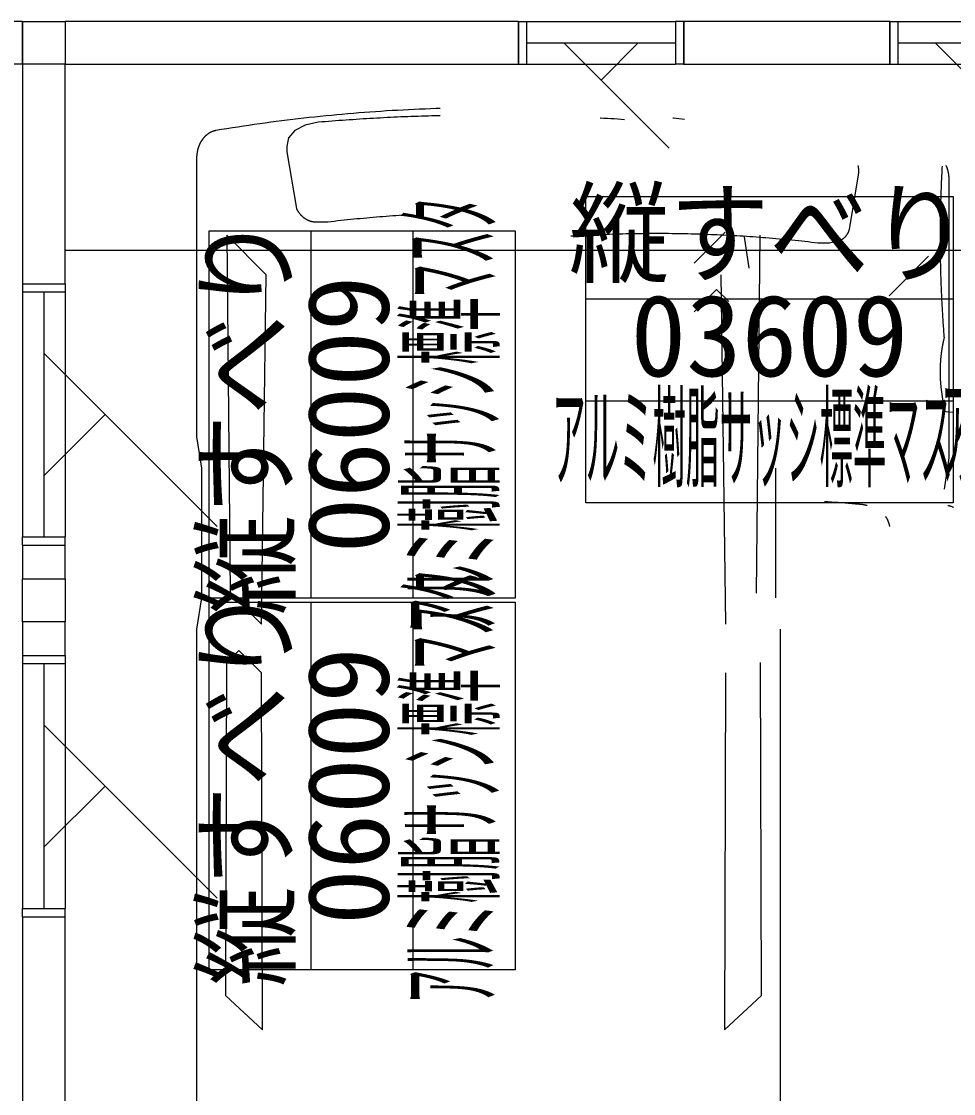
# Model space of a CAD drawing. Header units: millimetres. Extents: x 10 to 410, y 10 to 287.
# Drawn here: x 126.85 to 149.69, y 151.72 to 177.98 of the extents above; entities that cross this region are included whole.
import ezdxf
from ezdxf.enums import TextEntityAlignment as Align
from ezdxf.lldxf.tags import DXFTag

# ---------------------------------------------------------------- set-up
doc = ezdxf.new("R2010")
doc.units = ezdxf.units.MM
doc.layers.add('LAYER6', color=252, linetype='Continuous')
doc.styles.add('ＭＳ ゴシック', font='msgothic.ttc')
tags = doc.linetypes.add('dashed', pattern=[7.5, 6, -1.5]).pattern_tags.tags
tags[6:7] = [DXFTag(74, 4), DXFTag(75, 0), DXFTag(340, '0'), DXFTag(46, 1.0), DXFTag(50, 0.0), DXFTag(44, 0.0), DXFTag(45, 0.0)]
tags[4:5] = [DXFTag(74, 4), DXFTag(75, 0), DXFTag(340, '0'), DXFTag(46, 1.0), DXFTag(50, 0.0), DXFTag(44, 0.0), DXFTag(45, 0.0)]

# ---------------------------------------------------------------- blocks, each defined once
blk = doc.blocks.new('FcPack%d0')
at = {"layer": 'LAYER6', "color": 3, "linetype": 'Continuous', "lineweight": 13}
for p, q in [((-9.49, 29.456), (-9.73, 29.456)), ((-9.49, 29.456), (-9.49, 28.406)), ((-9.49, 28.406), (-9.49, 29.456)), ((-9.49, 29.456), (-8.44, 29.456)), ((-9.49, 29.456), (-9.49, 28.406)), ((-8.44, 29.456), (-8.44, 28.406)), ((2.66, 29.456), (-8.44, 29.456)), ((2.66, 28.406), (2.66, 29.456)), ((11.76, 29.456), (6.709, 29.456)), ((6.71, 28.406), (6.71, 29.456)), ((11.76, 28.406), (11.76, 29.456)), ((-9.49, 28.406), (-9.73, 28.406)), ((-8.44, 28.406), (-9.49, 28.406)), ((-9.49, 28.406), (-9.49, 23.031)), ((-8.44, 23.031), (-8.44, 28.406)), ((-8.44, 28.406), (2.66, 28.406)), ((6.709, 28.406), (11.76, 28.406)), ((-9.49, 23.031), (-8.44, 23.031)), ((-9.49, 16.631), (-9.49, 15.806)), ((-9.49, 16.631), (-8.44, 16.631)), ((-8.44, 15.806), (-8.44, 16.631)), ((-9.49, 14.756), (-9.49, 15.806)), ((-9.49, 15.806), (-8.44, 15.806)), ((-8.44, 15.806), (-8.44, 14.756)), ((-8.44, 14.756), (-9.49, 14.756)), ((-9.49, 14.756), (-9.49, 13.931)), ((-8.44, 13.931), (-8.44, 14.756)), ((-9.49, 13.931), (-8.44, 13.931)), ((-9.49, 7.531), (-9.49, -2.394)), ((-9.49, 7.531), (-8.44, 7.531)), ((-8.44, -2.394), (-8.44, 7.531))]:
    blk.add_line(p, q, dxfattribs=at)
at = {"layer": 'LAYER6', "color": 2, "linetype": 'Continuous', "lineweight": 13}
for p, q in [((2.66, 29.456), (2.86, 29.456)), ((2.66, 29.456), (2.66, 28.406)), ((2.86, 29.456), (2.86, 28.406)), ((6.71, 29.456), (6.51, 29.456)), ((6.51, 29.456), (6.51, 28.406)), ((6.71, 29.456), (6.71, 28.406)), ((11.76, 29.456), (11.96, 29.456)), ((11.76, 29.456), (11.76, 28.406)), ((11.96, 29.456), (11.96, 28.406)), ((2.86, 28.931), (6.51, 28.931)), ((3.772, 28.931), (6.353, 26.35)), ((5.597, 28.931), (4.685, 28.018)), ((11.96, 28.931), (15.61, 28.931)), ((12.872, 28.931), (15.453, 26.35)), ((2.66, 28.406), (2.86, 28.406)), ((6.71, 28.406), (6.51, 28.406)), ((11.76, 28.406), (11.96, 28.406)), ((4.311, 17.666), (4.311, 25.166)), ((4.311, 25.166), (13.311, 25.166)), ((13.311, 25.166), (13.311, 17.666)), ((-4.915, 15.331), (-4.915, 24.331)), ((-4.915, 24.331), (2.585, 24.331)), ((-2.415, 15.331), (-2.415, 24.331)), ((0.085, 15.331), (0.085, 24.331)), ((2.585, 24.331), (2.585, 15.331)), ((-9.49, 23.031), (-9.49, 22.831)), ((-9.49, 23.031), (-8.44, 23.031)), ((-8.44, 23.031), (-8.44, 22.831)), ((-9.49, 22.831), (-8.44, 22.831)), ((-8.965, 22.831), (-8.965, 16.831)), ((4.311, 22.666), (13.311, 22.666)), ((-8.965, 21.331), (-4.723, 17.088)), ((4.311, 20.166), (13.311, 20.166)), ((-8.965, 18.331), (-7.465, 19.831)), ((13.311, 17.666), (4.311, 17.666)), ((-9.49, 16.631), (-9.49, 16.831)), ((-9.49, 16.831), (-8.44, 16.831)), ((-8.44, 16.631), (-8.44, 16.831)), ((-9.49, 16.631), (-8.44, 16.631)), ((2.585, 15.331), (-4.915, 15.331)), ((-4.915, 6.231), (-4.915, 15.231)), ((-4.915, 15.231), (2.585, 15.231)), ((-2.415, 6.231), (-2.415, 15.231)), ((0.085, 6.231), (0.085, 15.231)), ((2.585, 15.231), (2.585, 6.231)), ((-9.49, 13.931), (-9.49, 13.731)), ((-9.49, 13.931), (-8.44, 13.931)), ((-8.44, 13.931), (-8.44, 13.731)), ((-9.49, 13.731), (-8.44, 13.731)), ((-8.965, 13.731), (-8.965, 7.731)), ((-8.965, 12.231), (-4.723, 7.988)), ((-8.965, 9.231), (-7.465, 10.731)), ((-9.49, 7.531), (-9.49, 7.731)), ((-9.49, 7.731), (-8.44, 7.731)), ((-8.44, 7.531), (-8.44, 7.731)), ((-9.49, 7.531), (-8.44, 7.531)), ((2.585, 6.231), (-4.915, 6.231))]:
    blk.add_line(p, q, dxfattribs=at)
at = {"layer": 'LAYER6', "color": 1, "linetype": 'Continuous', "lineweight": 13}
for p, q in [((2.86, 29.456), (6.51, 29.456)), ((11.96, 29.456), (15.61, 29.456)), ((2.86, 28.406), (6.51, 28.406)), ((11.96, 28.406), (15.61, 28.406)), ((0.375, 27.311), (0.24, 27.305)), ((0.51, 27.316), (0.375, 27.311)), ((0.646, 27.32), (0.51, 27.316)), ((0.747, 27.323), (0.646, 27.32)), ((-2.867, 27.054), (-3.001, 27.038)), ((-2.732, 27.07), (-2.867, 27.054)), ((-2.597, 27.085), (-2.732, 27.07)), ((-2.462, 27.1), (-2.597, 27.085)), ((-2.327, 27.115), (-2.462, 27.1)), ((-2.192, 27.129), (-2.327, 27.115)), ((-2.057, 27.143), (-2.192, 27.129)), ((-1.922, 27.156), (-2.057, 27.143)), ((-1.788, 27.169), (-1.922, 27.156)), ((-1.653, 27.181), (-1.788, 27.169)), ((-1.517, 27.193), (-1.653, 27.181)), ((-1.483, 27.045), (-1.567, 27.039)), ((-1.382, 27.204), (-1.517, 27.193)), ((-1.399, 27.05), (-1.483, 27.045)), ((-1.315, 27.056), (-1.399, 27.05)), ((-1.247, 27.215), (-1.382, 27.204)), ((-1.23, 27.061), (-1.315, 27.056)), ((-1.112, 27.225), (-1.247, 27.215)), ((-1.146, 27.067), (-1.23, 27.061)), ((-1.062, 27.072), (-1.146, 27.067)), ((-0.977, 27.235), (-1.112, 27.225)), ((-0.978, 27.077), (-1.062, 27.072)), ((-0.893, 27.082), (-0.978, 27.077)), ((-0.842, 27.245), (-0.977, 27.235)), ((-0.809, 27.086), (-0.893, 27.082)), ((-0.707, 27.254), (-0.842, 27.245)), ((-0.725, 27.091), (-0.809, 27.086)), ((-0.641, 27.096), (-0.725, 27.091)), ((-0.572, 27.263), (-0.707, 27.254)), ((-0.556, 27.1), (-0.641, 27.096)), ((-0.436, 27.271), (-0.572, 27.263)), ((-0.472, 27.104), (-0.556, 27.1)), ((-0.388, 27.108), (-0.472, 27.104)), ((-0.301, 27.279), (-0.436, 27.271)), ((-0.303, 27.112), (-0.388, 27.108)), ((-0.219, 27.116), (-0.303, 27.112)), ((-0.166, 27.286), (-0.301, 27.279)), ((-0.135, 27.119), (-0.219, 27.116)), ((-0.031, 27.293), (-0.166, 27.286)), ((-0.05, 27.123), (-0.135, 27.119)), ((0.034, 27.126), (-0.05, 27.123)), ((0.105, 27.299), (-0.031, 27.293)), ((0.118, 27.129), (0.034, 27.126)), ((0.24, 27.305), (0.105, 27.299)), ((0.202, 27.132), (0.118, 27.129)), ((0.287, 27.135), (0.202, 27.132)), ((0.371, 27.138), (0.287, 27.135)), ((0.455, 27.14), (0.371, 27.138)), ((0.54, 27.143), (0.455, 27.14)), ((0.624, 27.145), (0.54, 27.143)), ((0.708, 27.147), (0.624, 27.145)), ((0.747, 27.148), (0.708, 27.147)), ((4.672, 27.086), (4.663, 27.087)), ((4.757, 27.082), (4.672, 27.086)), ((4.841, 27.077), (4.757, 27.082)), ((4.925, 27.072), (4.841, 27.077)), ((5.009, 27.067), (4.925, 27.072)), ((5.094, 27.061), (5.009, 27.067)), ((5.178, 27.056), (5.094, 27.061)), ((5.262, 27.05), (5.178, 27.056)), ((6.46, 27.085), (6.445, 27.087)), ((6.595, 27.07), (6.46, 27.085)), ((6.73, 27.054), (6.595, 27.07)), ((-4.757, 26.782), (-4.765, 26.78)), ((-4.749, 26.783), (-4.757, 26.782)), ((-4.615, 26.806), (-4.749, 26.783)), ((-4.481, 26.827), (-4.615, 26.806)), ((-4.346, 26.849), (-4.481, 26.827)), ((-4.212, 26.87), (-4.346, 26.849)), ((-4.078, 26.89), (-4.212, 26.87)), ((-3.943, 26.91), (-4.078, 26.89)), ((-3.809, 26.93), (-3.943, 26.91)), ((-3.674, 26.949), (-3.809, 26.93)), ((-3.54, 26.967), (-3.674, 26.949)), ((-3.405, 26.986), (-3.54, 26.967)), ((-3.271, 27.003), (-3.405, 26.986)), ((-3.136, 27.021), (-3.271, 27.003)), ((-3.001, 27.038), (-3.136, 27.021)), ((-2.814, 26.782), (-2.974, 26.603)), ((-2.56, 26.917), (-2.814, 26.782)), ((-2.241, 26.987), (-2.56, 26.917)), ((-2.157, 26.994), (-2.241, 26.987)), ((-2.073, 27.001), (-2.157, 26.994)), ((-1.988, 27.007), (-2.073, 27.001)), ((-1.904, 27.014), (-1.988, 27.007)), ((-1.82, 27.02), (-1.904, 27.014)), ((-1.736, 27.027), (-1.82, 27.02)), ((-1.652, 27.033), (-1.736, 27.027)), ((-1.567, 27.039), (-1.652, 27.033)), ((-5.11, 26.521), (-5.115, 26.513)), ((-5.106, 26.529), (-5.11, 26.521)), ((-5.101, 26.537), (-5.106, 26.529)), ((-5.096, 26.544), (-5.101, 26.537)), ((-5.09, 26.552), (-5.096, 26.544)), ((-5.085, 26.559), (-5.09, 26.552)), ((-5.08, 26.567), (-5.085, 26.559)), ((-5.074, 26.574), (-5.08, 26.567)), ((-5.069, 26.581), (-5.074, 26.574)), ((-5.063, 26.588), (-5.069, 26.581)), ((-5.058, 26.595), (-5.063, 26.588)), ((-5.052, 26.602), (-5.058, 26.595)), ((-5.046, 26.609), (-5.052, 26.602)), ((-5.04, 26.616), (-5.046, 26.609)), ((-5.034, 26.622), (-5.04, 26.616)), ((-5.028, 26.629), (-5.034, 26.622)), ((-5.022, 26.635), (-5.028, 26.629)), ((-5.016, 26.641), (-5.022, 26.635)), ((-5.01, 26.647), (-5.016, 26.641)), ((-5.004, 26.653), (-5.01, 26.647)), ((-4.997, 26.659), (-5.004, 26.653)), ((-4.991, 26.665), (-4.997, 26.659)), ((-4.984, 26.671), (-4.991, 26.665)), ((-4.978, 26.676), (-4.984, 26.671)), ((-4.971, 26.682), (-4.978, 26.676)), ((-4.964, 26.687), (-4.971, 26.682)), ((-4.957, 26.692), (-4.964, 26.687)), ((-4.951, 26.697), (-4.957, 26.692)), ((-4.944, 26.702), (-4.951, 26.697)), ((-4.937, 26.707), (-4.944, 26.702)), ((-4.93, 26.712), (-4.937, 26.707)), ((-4.923, 26.716), (-4.93, 26.712)), ((-4.916, 26.721), (-4.923, 26.716)), ((-4.908, 26.725), (-4.916, 26.721)), ((-4.901, 26.729), (-4.908, 26.725)), ((-4.894, 26.733), (-4.901, 26.729)), ((-4.887, 26.737), (-4.894, 26.733)), ((-4.879, 26.741), (-4.887, 26.737)), ((-4.872, 26.744), (-4.879, 26.741)), ((-4.864, 26.748), (-4.872, 26.744)), ((-4.857, 26.751), (-4.864, 26.748)), ((-4.85, 26.754), (-4.857, 26.751)), ((-4.842, 26.757), (-4.85, 26.754)), ((-4.834, 26.76), (-4.842, 26.757)), ((-4.827, 26.763), (-4.834, 26.76)), ((-4.819, 26.766), (-4.827, 26.763)), ((-4.811, 26.768), (-4.819, 26.766)), ((-4.804, 26.771), (-4.811, 26.768)), ((-4.796, 26.773), (-4.804, 26.771)), ((-4.788, 26.775), (-4.796, 26.773)), ((-4.78, 26.777), (-4.788, 26.775)), ((-4.773, 26.779), (-4.78, 26.777)), ((-4.765, 26.78), (-4.773, 26.779)), ((-2.974, 26.603), (-3.011, 26.403)), ((-5.208, 26.262), (-5.21, 26.253)), ((-5.206, 26.272), (-5.208, 26.262)), ((-5.204, 26.282), (-5.206, 26.272)), ((-5.202, 26.291), (-5.204, 26.282)), ((-5.2, 26.301), (-5.202, 26.291)), ((-5.198, 26.31), (-5.2, 26.301)), ((-5.195, 26.32), (-5.198, 26.31)), ((-5.193, 26.329), (-5.195, 26.32)), ((-5.19, 26.339), (-5.193, 26.329)), ((-5.187, 26.348), (-5.19, 26.339)), ((-5.185, 26.357), (-5.187, 26.348)), ((-5.182, 26.366), (-5.185, 26.357)), ((-5.178, 26.376), (-5.182, 26.366)), ((-5.175, 26.385), (-5.178, 26.376)), ((-5.172, 26.394), (-5.175, 26.385)), ((-5.169, 26.403), (-5.172, 26.394)), ((-5.165, 26.412), (-5.169, 26.403)), ((-5.161, 26.42), (-5.165, 26.412)), ((-5.158, 26.429), (-5.161, 26.42)), ((-5.154, 26.438), (-5.158, 26.429)), ((-5.15, 26.447), (-5.154, 26.438)), ((-5.146, 26.455), (-5.15, 26.447)), ((-5.142, 26.464), (-5.146, 26.455)), ((-5.138, 26.472), (-5.142, 26.464)), ((-5.133, 26.481), (-5.138, 26.472)), ((-5.129, 26.489), (-5.133, 26.481)), ((-5.124, 26.497), (-5.129, 26.489)), ((-5.12, 26.505), (-5.124, 26.497)), ((-5.115, 26.513), (-5.12, 26.505)), ((-3.011, 26.403), (-3.011, 26.266)), ((-3.011, 26.266), (-2.779, 24.874)), ((-5.222, 26.135), (-5.223, 26.125)), ((-5.223, 26.125), (-5.223, 26.115)), ((-5.223, 26.115), (-5.223, 26.105)), ((-5.223, 26.105), (-5.223, 19.284)), ((-5.221, 26.164), (-5.222, 26.154)), ((-5.222, 26.154), (-5.222, 26.144)), ((-5.222, 26.144), (-5.222, 26.135)), ((-5.22, 26.174), (-5.221, 26.164)), ((-5.219, 26.184), (-5.22, 26.174)), ((-5.218, 26.194), (-5.219, 26.184)), ((-5.217, 26.204), (-5.218, 26.194)), ((-5.216, 26.214), (-5.217, 26.204)), ((-5.215, 26.223), (-5.216, 26.214)), ((-5.213, 26.233), (-5.215, 26.223)), ((-5.212, 26.243), (-5.213, 26.233)), ((-5.21, 26.253), (-5.212, 26.243)), ((10.769, 24.359), (11.001, 25.752)), ((10.989, 25.917), (10.987, 25.926)), ((10.991, 25.907), (10.989, 25.917)), ((10.993, 25.898), (10.991, 25.907)), ((10.994, 25.888), (10.993, 25.898)), ((10.995, 25.878), (10.994, 25.888)), ((10.996, 25.869), (10.995, 25.878)), ((10.997, 25.859), (10.996, 25.869)), ((10.998, 25.849), (10.997, 25.859)), ((10.999, 25.84), (10.998, 25.849)), ((11, 25.83), (10.999, 25.84)), ((11, 25.82), (11, 25.83)), ((11.001, 25.81), (11, 25.82)), ((11.001, 25.801), (11.001, 25.81)), ((11.001, 25.791), (11.001, 25.801)), ((11.001, 25.781), (11.001, 25.791)), ((11.001, 25.771), (11.001, 25.781)), ((11.001, 25.762), (11.001, 25.771)), ((11.001, 25.752), (11.001, 25.762)), ((13.033, 25.774), (13.031, 25.727)), ((13.036, 25.82), (13.033, 25.774)), ((13.038, 25.866), (13.036, 25.82)), ((13.041, 25.912), (13.038, 25.866)), ((13.144, 25.923), (13.14, 25.932)), ((13.148, 25.915), (13.144, 25.923)), ((13.151, 25.906), (13.148, 25.915)), ((13.155, 25.897), (13.151, 25.906)), ((13.159, 25.888), (13.155, 25.897)), ((13.162, 25.879), (13.159, 25.888)), ((13.165, 25.87), (13.162, 25.879)), ((13.168, 25.861), (13.165, 25.87)), ((13.172, 25.852), (13.168, 25.861)), ((13.174, 25.843), (13.172, 25.852)), ((13.177, 25.833), (13.174, 25.843)), ((13.18, 25.824), (13.177, 25.833)), ((13.183, 25.815), (13.18, 25.824)), ((13.185, 25.805), (13.183, 25.815)), ((13.188, 25.796), (13.185, 25.805)), ((13.19, 25.786), (13.188, 25.796)), ((13.192, 25.777), (13.19, 25.786)), ((13.194, 25.767), (13.192, 25.777)), ((13.196, 25.758), (13.194, 25.767)), ((13.198, 25.748), (13.196, 25.758)), ((13.2, 25.738), (13.198, 25.748)), ((13.202, 25.728), (13.2, 25.738)), ((13.02, 25.496), (13.018, 25.45)), ((13.022, 25.543), (13.02, 25.496)), ((13.024, 25.589), (13.022, 25.543)), ((13.026, 25.635), (13.024, 25.589)), ((13.028, 25.681), (13.026, 25.635)), ((13.031, 25.727), (13.028, 25.681)), ((13.203, 25.719), (13.202, 25.728)), ((13.205, 25.709), (13.203, 25.719)), ((13.206, 25.699), (13.205, 25.709)), ((13.207, 25.689), (13.206, 25.699)), ((13.208, 25.679), (13.207, 25.689)), ((13.209, 25.67), (13.208, 25.679)), ((13.21, 25.66), (13.209, 25.67)), ((13.211, 25.65), (13.21, 25.66)), ((13.212, 25.64), (13.211, 25.65)), ((13.212, 25.63), (13.212, 25.64)), ((13.212, 25.62), (13.212, 25.63)), ((13.213, 25.61), (13.212, 25.62)), ((13.213, 25.6), (13.213, 25.61)), ((13.213, 25.59), (13.213, 25.6)), ((13.213, 18.77), (13.213, 25.59)), ((13.01, 25.219), (13.008, 25.173)), ((13.011, 25.265), (13.01, 25.219)), ((13.013, 25.312), (13.011, 25.265)), ((13.015, 25.358), (13.013, 25.312)), ((13.016, 25.404), (13.015, 25.358)), ((13.018, 25.45), (13.016, 25.404)), ((13.003, 24.988), (13.001, 24.942)), ((13.004, 25.034), (13.003, 24.988)), ((13.005, 25.08), (13.004, 25.034)), ((13.007, 25.127), (13.005, 25.08)), ((13.008, 25.173), (13.007, 25.127)), ((-2.779, 24.874), (-2.774, 24.866)), ((-2.774, 24.866), (-2.77, 24.857)), ((-2.77, 24.857), (-2.766, 24.849)), ((-2.766, 24.849), (-2.761, 24.841)), ((-2.761, 24.841), (-2.756, 24.834)), ((-2.756, 24.834), (-2.752, 24.826)), ((-2.752, 24.826), (-2.747, 24.818)), ((-2.747, 24.818), (-2.742, 24.81)), ((-2.742, 24.81), (-2.737, 24.803)), ((-2.737, 24.803), (-2.732, 24.795)), ((-2.732, 24.795), (-2.727, 24.788)), ((-2.727, 24.788), (-2.722, 24.781)), ((-2.722, 24.781), (-2.716, 24.773)), ((-2.716, 24.773), (-2.711, 24.766)), ((-2.711, 24.766), (-2.706, 24.759)), ((-2.706, 24.759), (-2.7, 24.752)), ((-2.7, 24.752), (-2.695, 24.746)), ((-2.695, 24.746), (-2.689, 24.739)), ((-2.689, 24.739), (-2.683, 24.732)), ((-2.683, 24.732), (-2.677, 24.726)), ((-2.677, 24.726), (-2.671, 24.719)), ((-2.671, 24.719), (-2.666, 24.713)), ((-2.666, 24.713), (-2.66, 24.707)), ((-2.66, 24.707), (-2.653, 24.7)), ((-2.653, 24.7), (-2.647, 24.694)), ((-2.647, 24.694), (-2.641, 24.689)), ((-2.641, 24.689), (-2.635, 24.683)), ((-2.635, 24.683), (-2.628, 24.677)), ((-0.737, 24.676), (-0.658, 24.682)), ((-0.658, 24.682), (-0.578, 24.688)), ((-0.578, 24.688), (-0.499, 24.694)), ((-0.499, 24.694), (-0.419, 24.7)), ((-0.419, 24.7), (-0.339, 24.706)), ((-0.339, 24.706), (-0.26, 24.711)), ((-0.26, 24.711), (-0.18, 24.716)), ((12.997, 24.71), (12.996, 24.664)), ((12.998, 24.803), (12.997, 24.757)), ((12.997, 24.757), (12.997, 24.71)), ((12.999, 24.849), (12.998, 24.803)), ((13, 24.895), (12.999, 24.849)), ((13.001, 24.942), (13, 24.895)), ((-2.628, 24.677), (-2.622, 24.671)), ((-2.622, 24.671), (-2.616, 24.666)), ((-2.616, 24.666), (-2.609, 24.661)), ((-2.609, 24.661), (-2.602, 24.655)), ((-2.602, 24.655), (-2.596, 24.65)), ((-2.596, 24.65), (-2.589, 24.645)), ((-2.589, 24.645), (-2.582, 24.64)), ((-2.582, 24.64), (-2.576, 24.636)), ((-2.576, 24.636), (-2.569, 24.631)), ((-2.569, 24.631), (-2.562, 24.626)), ((-2.562, 24.626), (-2.555, 24.622)), ((-2.555, 24.622), (-2.548, 24.618)), ((-2.548, 24.618), (-2.541, 24.613)), ((-2.541, 24.613), (-2.534, 24.609)), ((-2.534, 24.609), (-2.526, 24.605)), ((-2.526, 24.605), (-2.519, 24.602)), ((-2.519, 24.602), (-2.512, 24.598)), ((-2.512, 24.598), (-2.505, 24.594)), ((-2.505, 24.594), (-2.497, 24.591)), ((-2.497, 24.591), (-2.49, 24.588)), ((-2.49, 24.588), (-2.483, 24.584)), ((-2.483, 24.584), (-2.475, 24.581)), ((-2.475, 24.581), (-2.468, 24.578)), ((-2.468, 24.578), (-2.46, 24.576)), ((-2.46, 24.576), (-2.453, 24.573)), ((-2.453, 24.573), (-2.445, 24.57)), ((-2.445, 24.57), (-2.438, 24.568)), ((-2.438, 24.568), (-2.43, 24.566)), ((-2.43, 24.566), (-2.423, 24.564)), ((-2.423, 24.564), (-2.415, 24.562)), ((-2.415, 24.562), (-2.407, 24.56)), ((-2.407, 24.56), (-2.4, 24.558)), ((-2.4, 24.558), (-2.392, 24.556)), ((-2.392, 24.556), (-2.384, 24.555)), ((-2.384, 24.555), (-2.376, 24.554)), ((-2.376, 24.554), (-2.369, 24.552)), ((-2.369, 24.552), (-2.361, 24.551)), ((-2.361, 24.551), (-2.353, 24.55)), ((-2.353, 24.55), (-2.345, 24.549)), ((-2.345, 24.549), (-2.338, 24.549)), ((-2.338, 24.549), (-2.33, 24.548)), ((-2.33, 24.548), (-2.322, 24.548)), ((-2.322, 24.548), (-2.314, 24.548)), ((-2.314, 24.548), (-2.306, 24.547)), ((-2.306, 24.547), (-2.299, 24.547)), ((-2.299, 24.547), (-2.291, 24.548)), ((-2.291, 24.548), (-2.009, 24.55)), ((-2.009, 24.55), (-1.93, 24.559)), ((-1.93, 24.559), (-1.85, 24.568)), ((-1.85, 24.568), (-1.771, 24.577)), ((-1.771, 24.577), (-1.691, 24.586)), ((-1.691, 24.586), (-1.612, 24.594)), ((-1.612, 24.594), (-1.533, 24.603)), ((-1.533, 24.603), (-1.453, 24.611)), ((-1.453, 24.611), (-1.374, 24.619)), ((-1.374, 24.619), (-1.294, 24.627)), ((-1.294, 24.627), (-1.215, 24.634)), ((-1.215, 24.634), (-1.135, 24.642)), ((-1.135, 24.642), (-1.056, 24.649)), ((-1.056, 24.649), (-0.976, 24.656)), ((-0.976, 24.656), (-0.897, 24.663)), ((-0.897, 24.663), (-0.817, 24.67)), ((-0.817, 24.67), (-0.737, 24.676)), ((12.994, 24.479), (12.993, 24.433)), ((12.993, 24.433), (12.993, 24.386)), ((12.995, 24.571), (12.994, 24.525)), ((12.994, 24.525), (12.994, 24.479)), ((12.996, 24.664), (12.995, 24.618)), ((12.995, 24.618), (12.995, 24.571)), ((-3.518, 23.254), (-4.484, 24.223)), ((-4.484, 24.223), (-4.398, 15.452)), ((3.947, 24.202), (4.026, 24.206)), ((4.026, 24.206), (4.106, 24.211)), ((4.106, 24.211), (4.185, 24.216)), ((4.185, 24.216), (4.265, 24.22)), ((4.265, 24.22), (4.345, 24.224)), ((4.345, 24.224), (4.424, 24.228)), ((4.424, 24.228), (4.504, 24.232)), ((4.504, 24.232), (4.584, 24.236)), ((4.584, 24.236), (4.663, 24.239)), ((4.663, 24.239), (4.743, 24.242)), ((4.743, 24.242), (4.823, 24.246)), ((4.823, 24.246), (4.903, 24.248)), ((4.903, 24.248), (4.982, 24.251)), ((4.982, 24.251), (5.062, 24.254)), ((5.062, 24.254), (5.142, 24.256)), ((5.142, 24.256), (5.221, 24.258)), ((5.221, 24.258), (5.301, 24.26)), ((5.301, 24.26), (5.381, 24.262)), ((5.381, 24.262), (5.46, 24.263)), ((5.46, 24.263), (5.54, 24.264)), ((5.54, 24.264), (5.62, 24.266)), ((5.62, 24.266), (5.7, 24.266)), ((5.7, 24.266), (5.779, 24.267)), ((5.779, 24.267), (5.859, 24.268)), ((5.859, 24.268), (5.939, 24.268)), ((5.939, 24.268), (6.019, 24.268)), ((6.019, 24.268), (6.098, 24.268)), ((6.098, 24.268), (6.178, 24.268)), ((6.178, 24.268), (6.258, 24.268)), ((6.258, 24.268), (6.337, 24.267)), ((6.337, 24.267), (6.417, 24.266)), ((6.417, 24.266), (6.497, 24.266)), ((6.497, 24.266), (6.577, 24.264)), ((6.577, 24.264), (6.656, 24.263)), ((6.656, 24.263), (6.736, 24.262)), ((6.736, 24.262), (6.816, 24.26)), ((6.816, 24.26), (6.895, 24.258)), ((6.895, 24.258), (6.975, 24.256)), ((6.964, 23.534), (7.725, 24.293)), ((6.975, 24.256), (7.055, 24.254)), ((7.055, 24.254), (7.135, 24.251)), ((7.135, 24.251), (7.214, 24.248)), ((7.214, 24.248), (7.294, 24.246)), ((7.294, 24.246), (7.374, 24.242)), ((7.374, 24.242), (7.453, 24.239)), ((7.453, 24.239), (7.533, 24.236)), ((7.533, 24.236), (7.613, 24.232)), ((7.613, 24.232), (7.692, 24.228)), ((7.692, 24.228), (7.772, 24.224)), ((7.772, 24.224), (7.852, 24.22)), ((7.852, 24.22), (7.931, 24.216)), ((7.931, 24.216), (8.011, 24.211)), ((8.011, 24.211), (8.091, 24.206)), ((8.091, 24.206), (8.17, 24.202)), ((8.17, 24.202), (8.25, 24.196)), ((8.313, 23.417), (8.197, 24.185)), ((8.25, 24.196), (8.329, 24.191)), ((8.329, 24.191), (8.409, 24.186)), ((8.409, 24.186), (8.489, 24.18)), ((8.489, 24.18), (8.568, 24.174)), ((8.498, 15.452), (8.585, 24.223)), ((8.568, 24.174), (8.648, 24.168)), ((8.648, 24.168), (8.727, 24.162)), ((8.727, 24.162), (8.807, 24.155)), ((10.64, 24.155), (10.646, 24.16)), ((10.646, 24.16), (10.653, 24.166)), ((10.653, 24.166), (10.659, 24.172)), ((10.659, 24.172), (10.665, 24.178)), ((10.665, 24.178), (10.671, 24.184)), ((10.671, 24.184), (10.677, 24.191)), ((10.677, 24.191), (10.683, 24.197)), ((10.683, 24.197), (10.688, 24.204)), ((10.688, 24.204), (10.694, 24.211)), ((10.694, 24.211), (10.699, 24.218)), ((10.699, 24.218), (10.705, 24.225)), ((10.705, 24.225), (10.71, 24.233)), ((10.71, 24.233), (10.715, 24.24)), ((10.715, 24.24), (10.719, 24.248)), ((10.719, 24.248), (10.724, 24.256)), ((10.724, 24.256), (10.729, 24.264)), ((10.729, 24.264), (10.733, 24.272)), ((10.733, 24.272), (10.737, 24.28)), ((10.737, 24.28), (10.742, 24.289)), ((10.742, 24.289), (10.745, 24.297)), ((10.745, 24.297), (10.749, 24.306)), ((10.749, 24.306), (10.753, 24.314)), ((10.753, 24.314), (10.756, 24.323)), ((10.756, 24.323), (10.76, 24.332)), ((10.76, 24.332), (10.763, 24.341)), ((10.763, 24.341), (10.766, 24.35)), ((10.766, 24.35), (10.769, 24.359)), ((12.993, 24.386), (12.992, 24.34)), ((12.992, 24.34), (12.992, 24.294)), ((12.992, 24.294), (12.992, 24.248)), ((12.992, 24.248), (12.992, 24.201)), ((12.992, 24.201), (12.992, 24.155)), ((8.807, 24.155), (8.886, 24.148)), ((8.886, 24.148), (8.966, 24.142)), ((8.966, 24.142), (9.046, 24.134)), ((9.046, 24.134), (9.125, 24.127)), ((9.125, 24.127), (9.205, 24.12)), ((9.205, 24.12), (9.284, 24.112)), ((9.284, 24.112), (9.364, 24.104)), ((9.364, 24.104), (9.443, 24.096)), ((9.443, 24.096), (9.522, 24.088)), ((9.522, 24.088), (9.602, 24.08)), ((9.602, 24.08), (9.681, 24.071)), ((9.681, 24.071), (9.761, 24.063)), ((9.761, 24.063), (9.84, 24.054)), ((9.84, 24.054), (9.92, 24.044)), ((9.92, 24.044), (9.999, 24.035)), ((9.999, 24.035), (10.281, 24.033)), ((10.281, 24.033), (10.517, 24.091)), ((10.517, 24.091), (10.525, 24.093)), ((10.525, 24.093), (10.533, 24.096)), ((10.533, 24.096), (10.54, 24.098)), ((10.54, 24.098), (10.548, 24.101)), ((10.548, 24.101), (10.555, 24.104)), ((10.555, 24.104), (10.563, 24.107)), ((10.563, 24.107), (10.57, 24.11)), ((10.57, 24.11), (10.577, 24.114)), ((10.577, 24.114), (10.585, 24.117)), ((10.585, 24.117), (10.592, 24.121)), ((10.592, 24.121), (10.599, 24.125)), ((10.599, 24.125), (10.606, 24.13)), ((10.606, 24.13), (10.613, 24.134)), ((10.613, 24.134), (10.62, 24.139)), ((10.62, 24.139), (10.627, 24.144)), ((10.627, 24.144), (10.633, 24.149)), ((10.633, 24.149), (10.64, 24.155)), ((12.992, 24.155), (12.992, 24.109)), ((12.992, 24.109), (12.992, 24.062)), ((12.992, 24.062), (12.992, 24.016)), ((12.992, 24.016), (12.993, 23.97)), ((12.993, 23.97), (12.993, 23.924)), ((12.993, 23.924), (12.993, 23.877)), ((12.711, 23.709), (11.745, 22.739)), ((12.993, 23.877), (12.994, 23.831)), ((12.994, 23.831), (12.994, 23.785)), ((12.994, 23.785), (12.995, 23.739)), ((12.995, 23.739), (12.996, 23.692)), ((12.996, 23.692), (12.997, 23.646)), ((12.997, 23.646), (12.997, 23.6)), ((12.997, 23.6), (12.998, 23.554)), ((12.998, 23.554), (12.999, 23.507)), ((12.999, 23.507), (13, 23.461)), ((13, 23.461), (13.001, 23.415)), ((13.001, 23.415), (13.002, 23.369)), ((13.002, 23.369), (13.004, 23.322)), ((-3.636, 14.693), (-3.518, 23.254)), ((7.618, 23.254), (7.737, 14.693)), ((13.004, 23.322), (13.005, 23.276)), ((13.005, 23.276), (13.006, 23.23)), ((13.006, 23.23), (13.008, 23.184)), ((13.008, 23.184), (13.009, 23.137)), ((13.009, 23.137), (13.011, 23.091)), ((7.517, 22.892), (6.964, 22.344)), ((7.816, 22.601), (7.517, 22.892)), ((13.011, 23.091), (13.013, 23.045)), ((13.013, 23.045), (13.014, 22.999)), ((13.014, 22.999), (13.016, 22.952)), ((13.016, 22.952), (13.018, 22.906)), ((13.018, 22.906), (13.02, 22.86)), ((13.02, 22.86), (13.022, 22.814)), ((-9.49, 22.831), (-9.49, 16.831)), ((-8.44, 22.831), (-8.44, 16.831)), ((13.022, 22.814), (13.024, 22.768)), ((13.024, 22.768), (13.026, 22.721)), ((13.026, 22.721), (13.028, 22.675)), ((13.028, 22.675), (13.03, 22.629)), ((13.03, 22.629), (13.033, 22.583)), ((13.033, 22.583), (13.035, 22.537)), ((13.035, 22.537), (13.038, 22.49)), ((13.038, 22.49), (13.04, 22.444)), ((13.04, 22.444), (13.043, 22.398)), ((13.043, 22.398), (13.046, 22.352)), ((13.046, 22.352), (13.048, 22.306)), ((13.048, 22.306), (13.051, 22.26)), ((13.051, 22.26), (13.054, 22.213)), ((13.054, 22.213), (13.057, 22.167)), ((13.057, 22.167), (13.06, 22.121)), ((13.06, 22.121), (13.063, 22.075)), ((13.063, 22.075), (13.066, 22.029)), ((13.066, 22.029), (13.069, 21.983)), ((13.069, 21.983), (13.073, 21.937)), ((13.073, 21.937), (13.076, 21.891)), ((13.076, 21.891), (13.079, 21.844)), ((13.079, 21.844), (13.083, 21.798)), ((13.083, 21.798), (13.087, 21.752)), ((13.054, 21.541), (13.052, 21.527)), ((13.057, 21.555), (13.054, 21.541)), ((13.06, 21.569), (13.057, 21.555)), ((13.062, 21.582), (13.06, 21.569)), ((13.065, 21.596), (13.062, 21.582)), ((13.068, 21.61), (13.065, 21.596)), ((13.071, 21.624), (13.068, 21.61)), ((13.074, 21.638), (13.071, 21.624)), ((13.077, 21.651), (13.074, 21.638)), ((13.08, 21.665), (13.077, 21.651)), ((13.084, 21.679), (13.08, 21.665)), ((13.087, 21.693), (13.084, 21.679)), ((13.087, 21.752), (13.09, 21.706)), ((13.09, 21.706), (13.087, 21.693)), ((13.014, 21.275), (13.012, 21.26)), ((13.015, 21.289), (13.014, 21.275)), ((13.017, 21.303), (13.015, 21.289)), ((13.019, 21.317), (13.017, 21.303)), ((13.021, 21.331), (13.019, 21.317)), ((13.022, 21.345), (13.021, 21.331)), ((13.024, 21.359), (13.022, 21.345)), ((13.026, 21.373), (13.024, 21.359)), ((13.028, 21.387), (13.026, 21.373)), ((13.03, 21.401), (13.028, 21.387)), ((13.032, 21.415), (13.03, 21.401)), ((13.035, 21.429), (13.032, 21.415)), ((13.037, 21.443), (13.035, 21.429)), ((13.039, 21.457), (13.037, 21.443)), ((13.042, 21.471), (13.039, 21.457)), ((13.044, 21.485), (13.042, 21.471)), ((13.046, 21.499), (13.044, 21.485)), ((13.049, 21.513), (13.046, 21.499)), ((13.052, 21.527), (13.049, 21.513)), ((12.994, 21.005), (12.993, 20.991)), ((12.995, 21.034), (12.994, 21.019)), ((12.994, 21.019), (12.994, 21.005)), ((12.996, 21.048), (12.995, 21.034)), ((12.997, 21.076), (12.996, 21.062)), ((12.996, 21.062), (12.996, 21.048)), ((12.998, 21.09), (12.997, 21.076)), ((12.999, 21.105), (12.998, 21.09)), ((13, 21.119), (12.999, 21.105)), ((13.001, 21.133), (13, 21.119)), ((13.002, 21.147), (13.001, 21.133)), ((13.003, 21.161), (13.002, 21.147)), ((13.004, 21.176), (13.003, 21.161)), ((13.005, 21.19), (13.004, 21.176)), ((13.006, 21.204), (13.005, 21.19)), ((13.008, 21.218), (13.006, 21.204)), ((13.009, 21.232), (13.008, 21.218)), ((13.011, 21.246), (13.009, 21.232)), ((13.012, 21.26), (13.011, 21.246)), ((12.993, 20.977), (12.992, 20.962)), ((12.992, 20.962), (12.992, 20.948)), ((12.992, 20.948), (12.992, 20.934)), ((12.992, 20.934), (12.992, 20.92)), ((12.992, 20.92), (12.992, 20.905)), ((12.992, 20.905), (12.992, 20.891)), ((12.992, 20.891), (12.992, 20.877)), ((12.992, 20.877), (12.992, 20.863)), ((12.992, 20.863), (12.992, 20.848)), ((12.992, 20.848), (12.992, 20.834)), ((12.992, 20.834), (12.992, 20.82)), ((12.992, 20.82), (12.992, 20.806)), ((12.992, 20.806), (12.993, 20.791)), ((12.993, 20.991), (12.993, 20.977)), ((12.993, 20.791), (12.993, 20.777)), ((12.993, 20.777), (12.993, 20.763)), ((12.993, 20.763), (12.994, 20.749)), ((12.994, 20.749), (12.994, 20.735)), ((12.994, 20.735), (12.995, 20.72)), ((12.995, 20.72), (12.996, 20.706)), ((12.996, 20.706), (12.996, 20.692)), ((12.996, 20.692), (12.997, 20.678)), ((12.997, 20.678), (12.998, 20.663)), ((12.998, 20.663), (12.999, 20.649)), ((12.999, 20.649), (13, 20.635)), ((13, 20.635), (13.001, 20.621)), ((13.001, 20.621), (13.002, 20.607)), ((13.002, 20.607), (13.003, 20.592)), ((13.003, 20.592), (13.004, 20.578)), ((13.004, 20.578), (13.006, 20.564)), ((13.006, 20.564), (13.007, 20.55)), ((13.007, 20.55), (13.008, 20.536)), ((13.008, 20.536), (13.01, 20.522)), ((13.01, 20.522), (13.011, 20.508)), ((13.011, 20.508), (13.013, 20.493)), ((13.013, 20.493), (13.014, 20.479)), ((13.014, 20.479), (13.016, 20.465)), ((13.016, 20.465), (13.018, 20.451)), ((13.018, 20.451), (13.019, 20.437)), ((13.019, 20.437), (13.021, 20.423)), ((13.021, 20.423), (13.023, 20.409)), ((13.023, 20.409), (13.025, 20.395)), ((13.025, 20.395), (13.027, 20.381)), ((13.027, 20.381), (13.029, 20.367)), ((13.029, 20.367), (13.031, 20.353)), ((13.031, 20.353), (13.033, 20.339)), ((13.033, 20.339), (13.035, 20.325)), ((13.035, 20.325), (13.038, 20.311)), ((13.038, 20.311), (13.039, 20.301)), ((13.039, 20.301), (13.041, 20.292)), ((13.041, 20.292), (13.042, 20.283)), ((13.042, 20.283), (13.043, 20.274)), ((13.043, 20.274), (13.045, 20.264)), ((13.045, 20.264), (13.046, 20.255)), ((13.046, 20.255), (13.047, 20.246)), ((13.047, 20.246), (13.049, 20.237)), ((13.049, 20.237), (13.05, 20.227)), ((13.05, 20.227), (13.051, 20.218)), ((13.051, 20.218), (13.052, 20.209)), ((13.052, 20.209), (13.053, 20.2)), ((13.053, 20.2), (13.054, 20.19)), ((13.054, 20.19), (13.056, 20.181)), ((13.056, 20.181), (13.057, 20.172)), ((13.057, 20.172), (13.058, 20.162)), ((13.058, 20.162), (13.059, 20.153)), ((13.059, 20.153), (13.059, 20.144)), ((13.059, 20.144), (13.06, 20.134)), ((13.06, 20.134), (13.061, 20.125)), ((13.061, 20.125), (13.062, 20.116)), ((13.062, 20.116), (13.063, 20.106)), ((13.063, 20.106), (13.064, 20.097)), ((13.064, 20.097), (13.064, 20.088)), ((13.064, 20.088), (13.065, 20.078)), ((13.065, 20.078), (13.066, 20.069)), ((13.066, 20.069), (13.066, 20.06)), ((13.066, 20.06), (13.07, 19.994)), ((13.07, 19.994), (13.071, 19.984)), ((13.071, 19.984), (13.072, 19.975)), ((13.072, 19.975), (13.074, 19.966)), ((13.074, 19.966), (13.078, 19.957)), ((13.078, 19.957), (13.081, 19.948)), ((13.081, 19.948), (13.086, 19.941)), ((13.086, 19.941), (13.091, 19.933)), ((13.091, 19.933), (13.097, 19.927)), ((13.097, 19.927), (13.103, 19.921)), ((13.103, 19.921), (13.11, 19.916)), ((13.11, 19.916), (13.117, 19.911)), ((13.117, 19.911), (13.125, 19.908)), ((13.125, 19.908), (13.133, 19.906)), ((13.133, 19.906), (13.141, 19.904)), ((13.141, 19.904), (13.302, 19.889)), ((-5.223, 19.284), (-5.107, 18.516)), ((13.097, 18.001), (13.213, 18.77)), ((-5.107, 18.516), (-5.107, 15.344)), ((8.97, 15.344), (8.97, 18.516)), ((10.246, 17.689), (10.162, 17.694)), ((10.33, 17.683), (10.246, 17.689)), ((10.415, 17.677), (10.33, 17.683)), ((10.499, 17.671), (10.415, 17.677)), ((10.583, 17.664), (10.499, 17.671)), ((10.667, 17.658), (10.583, 17.664)), ((10.751, 17.651), (10.667, 17.658)), ((10.836, 17.645), (10.751, 17.651)), ((10.92, 17.638), (10.836, 17.645)), ((11.004, 17.631), (10.92, 17.638)), ((11.012, 17.63), (11.004, 17.631)), ((11.02, 17.63), (11.012, 17.63)), ((11.027, 17.629), (11.02, 17.63)), ((11.035, 17.628), (11.027, 17.629)), ((11.043, 17.628), (11.035, 17.628)), ((11.051, 17.627), (11.043, 17.628)), ((11.059, 17.626), (11.051, 17.627)), ((11.066, 17.625), (11.059, 17.626)), ((11.074, 17.624), (11.066, 17.625)), ((11.082, 17.623), (11.074, 17.624)), ((11.09, 17.622), (11.082, 17.623)), ((11.097, 17.621), (11.09, 17.622)), ((11.105, 17.62), (11.097, 17.621)), ((11.113, 17.619), (11.105, 17.62)), ((11.121, 17.617), (11.113, 17.619)), ((11.128, 17.616), (11.121, 17.617)), ((11.136, 17.615), (11.128, 17.616)), ((11.144, 17.613), (11.136, 17.615)), ((11.151, 17.612), (11.144, 17.613)), ((11.159, 17.61), (11.151, 17.612)), ((11.167, 17.608), (11.159, 17.61)), ((11.175, 17.607), (11.167, 17.608)), ((11.182, 17.605), (11.175, 17.607)), ((11.19, 17.603), (11.182, 17.605)), ((11.198, 17.601), (11.19, 17.603)), ((11.205, 17.599), (11.198, 17.601)), ((13.194, 17.597), (13.186, 17.599)), ((13.201, 17.595), (13.194, 17.597)), ((13.209, 17.593), (13.201, 17.595)), ((13.217, 17.591), (13.209, 17.593)), ((11.663, 17.327), (11.658, 17.334)), ((13.224, 17.589), (13.217, 17.591)), ((13.232, 17.586), (13.224, 17.589)), ((13.239, 17.584), (13.232, 17.586)), ((13.247, 17.582), (13.239, 17.584)), ((13.255, 17.579), (13.247, 17.582)), ((13.262, 17.577), (13.255, 17.579)), ((13.27, 17.574), (13.262, 17.577)), ((13.277, 17.571), (13.27, 17.574)), ((13.285, 17.569), (13.277, 17.571)), ((13.292, 17.566), (13.285, 17.569)), ((13.3, 17.563), (13.292, 17.566)), ((13.307, 17.56), (13.3, 17.563)), ((13.315, 17.558), (13.307, 17.56)), ((13.322, 17.555), (13.315, 17.558)), ((11.668, 17.319), (11.663, 17.327)), ((11.672, 17.311), (11.668, 17.319)), ((11.677, 17.304), (11.672, 17.311)), ((11.682, 17.296), (11.677, 17.304)), ((11.686, 17.288), (11.682, 17.296)), ((11.691, 17.28), (11.686, 17.288)), ((11.695, 17.272), (11.691, 17.28)), ((11.699, 17.264), (11.695, 17.272)), ((11.704, 17.255), (11.699, 17.264)), ((11.708, 17.247), (11.704, 17.255)), ((11.712, 17.239), (11.708, 17.247)), ((11.715, 17.23), (11.712, 17.239)), ((11.719, 17.222), (11.715, 17.23)), ((11.723, 17.213), (11.719, 17.222)), ((11.726, 17.204), (11.723, 17.213)), ((11.729, 17.195), (11.726, 17.204)), ((11.733, 17.186), (11.729, 17.195)), ((11.736, 17.177), (11.733, 17.186)), ((11.739, 17.168), (11.736, 17.177)), ((11.742, 17.159), (11.739, 17.168)), ((11.745, 17.15), (11.742, 17.159)), ((11.747, 17.141), (11.745, 17.15)), ((11.75, 17.132), (11.747, 17.141)), ((11.752, 17.123), (11.75, 17.132)), ((11.754, 17.113), (11.752, 17.123)), ((11.757, 17.104), (11.754, 17.113)), ((11.759, 17.094), (11.757, 17.104)), ((11.761, 17.085), (11.759, 17.094)), ((-5.107, 15.344), (-5.223, 14.575)), ((-4.398, 15.452), (-3.636, 14.693)), ((-5.223, 14.575), (-5.223, -6.007)), ((9.086, -6.007), (9.086, 14.575)), ((-4.19, 14.05), (-4.489, 13.76)), ((-3.637, 13.502), (-4.19, 14.05)), ((-9.49, 13.731), (-9.49, 7.731)), ((-8.44, 13.731), (-8.44, 7.731)), ((-4.489, 13.76), (-4.518, 5.601)), ((8.619, 5.601), (8.589, 13.76)), ((-3.607, 4.758), (-3.637, 13.502)), ((7.737, 13.502), (7.708, 4.758)), ((-4.518, 5.601), (-3.607, 4.758)), ((7.708, 4.758), (8.619, 5.601))]:
    blk.add_line(p, q, dxfattribs=at)
at = {"layer": 'LAYER6', "color": 1, "linetype": 'dashed', "lineweight": 13}
blk.add_line((-8.44, 23.856), (27.96, 23.856), dxfattribs=at)
at = {"layer": 'LAYER6', "color": 1, "linetype": 'Continuous', "lineweight": 13, "style": 'ＭＳ ゴシック'}
for s, width, p in [('縦すべり', 0.9, (8.811, 22.666)), ('アルミ樹脂サッシ標準マスタ', 0.3, (18.336, 17.902)), ('アルミ樹脂サッシ標準マスタ', 0.3, (8.811, 17.666))]:
    blk.add_text(s, height=2, dxfattribs=dict(at, width=width)).set_placement(p, align=Align.BOTTOM_CENTER)
for s, width, p in [('アルミ樹脂サッシ標準マスタ', 0.3, (2.585, 19.831)), ('縦すべり', 0.9, (-2.415, 19.831)), ('アルミ樹脂サッシ標準マスタ', 0.3, (2.585, 10.731)), ('縦すべり', 0.9, (-2.415, 10.731))]:
    blk.add_text(s, height=2, rotation=90, dxfattribs=dict(at, width=width)).set_placement(p, align=Align.BOTTOM_CENTER)
for p in [(0.085, 19.831), (0.085, 10.731)]:
    blk.add_text('06009', height=2, rotation=90, dxfattribs=at).set_placement(p, align=Align.BOTTOM_CENTER)
blk.add_text('03609', height=2, dxfattribs=at).set_placement((8.811, 20.166), align=Align.BOTTOM_CENTER)

msp = doc.modelspace()

# ---------------------------------------------------------------- block references
at = {"layer": 'LAYER6', "color": 2, "linetype": 'Continuous', "lineweight": 13}
msp.add_blockref('FcPack%d0', (136.365, 148.519), dxfattribs=at)

doc.saveas('drawing.dxf')
